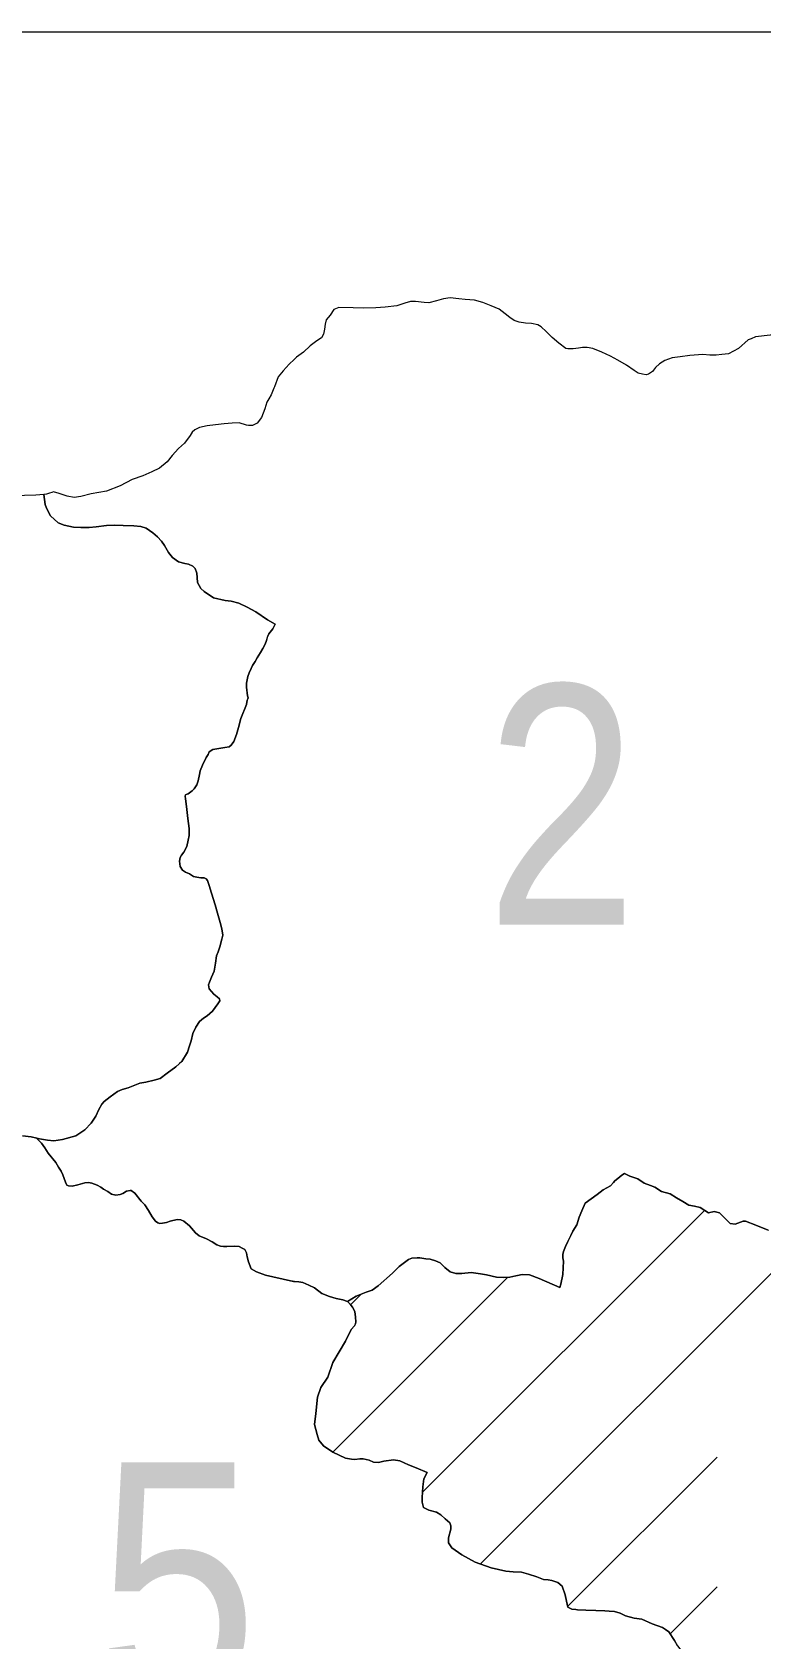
# Model space of a CAD drawing. Header units: metres. Extents: x 545098 to 555652, y 1854398 to 1862642.
# Drawn here: x 554318.5 to 554397.9, y 1862294.8 to 1862470 of the extents above; entities that cross this region are included whole.
import ezdxf

# ---------------------------------------------------------------- set-up
doc = ezdxf.new("R2010")
doc.units = ezdxf.units.M
doc.header["$LTSCALE"] = 6.8
doc.layers.add('55', color=7, linetype='Continuous', lineweight=13)
doc.layers.add('61', color=7, linetype='Continuous', lineweight=13)

msp = doc.modelspace()

# ---------------------------------------------------------------- linework, layer by layer
at = {"layer": '55'}
for p, q in [((554361.03, 1862310.83), (554391.76, 1862341.55)), ((554367.36, 1862303.01), (554402.23, 1862337.88)), ((554351.26, 1862315.19), (554370.33, 1862334.26)), ((554353.2, 1862331.28), (554354.34, 1862332.42)), ((554376.85, 1862298.36), (554393.13, 1862314.64)), ((554388.02, 1862295.39), (554393.13, 1862300.5))]:
    msp.add_line(p, q, dxfattribs=at)
at = {"layer": '61'}
msp.add_lwpolyline([(554200, 1862170), (554500, 1862170), (554500, 1862470), (554200, 1862470)], close=True, dxfattribs=at)
for points in [[(554361.2, 1862440.54), (554360.25, 1862440.64), (554359.71, 1862440.62), (554359.1, 1862440.44), (554358.24, 1862440.16), (554356.97, 1862440.02), (554355.93, 1862439.96), (554354.63, 1862439.92), (554353.48, 1862439.93), (554351.9, 1862439.99), (554351.38, 1862439.78), (554350.98, 1862439.16), (554350.54, 1862438.64), (554350.41, 1862438.16), (554350.35, 1862437.63), (554350.25, 1862437.06), (554350.02, 1862436.68), (554349.51, 1862436.33), (554348.8, 1862435.82), (554348.04, 1862435.12), (554347.3, 1862434.56), (554347.05, 1862434.32)], [(554385.02, 1862432.72), (554384.52, 1862432.83), (554384.09, 1862433.12), (554383.27, 1862433.7), (554382.31, 1862434.24), (554381.52, 1862434.67), (554380.57, 1862435.12), (554379.59, 1862435.51), (554378.99, 1862435.62), (554378.48, 1862435.62), (554378.02, 1862435.56), (554377.46, 1862435.49), (554376.87, 1862435.48), (554376.64, 1862435.51), (554375.88, 1862436.09), (554375.16, 1862436.72), (554374.51, 1862437.37), (554373.96, 1862437.89), (554373.59, 1862438.1), (554372.9, 1862438.22), (554372.25, 1862438.28), (554371.55, 1862438.37), (554371.02, 1862438.58), (554370.55, 1862438.9), (554370.05, 1862439.29), (554369.38, 1862439.8), (554368.52, 1862440.16), (554367.59, 1862440.54), (554366.69, 1862440.79), (554365.68, 1862440.86), (554365, 1862440.93), (554364.05, 1862441.02), (554363.32, 1862440.94), (554362.56, 1862440.7), (554361.71, 1862440.49), (554361.2, 1862440.54)], [(554402.05, 1862438.51), (554401.16, 1862438.02), (554399.58, 1862437.14), (554398.91, 1862436.96), (554397.33, 1862436.78), (554396.84, 1862436.57)], [(554396.84, 1862436.57), (554396.54, 1862436.44), (554395.46, 1862435.51), (554394.39, 1862434.94)], [(554347.05, 1862434.32), (554346.48, 1862433.8), (554345.83, 1862433.06), (554345.31, 1862432.43), (554344.91, 1862431.34), (554344.84, 1862431.17)], [(554388.25, 1862434.48), (554387.43, 1862434.2), (554386.86, 1862433.85), (554386.42, 1862433.45), (554386.11, 1862432.99), (554385.67, 1862432.72), (554385.41, 1862432.65), (554385.02, 1862432.72)], [(554394.39, 1862434.94), (554393.65, 1862434.84), (554393.04, 1862434.8), (554392.35, 1862434.77), (554391.6, 1862434.86), (554390.15, 1862434.75), (554389.13, 1862434.6), (554388.25, 1862434.48)], [(554344.84, 1862431.17), (554344.53, 1862430.47), (554344.27, 1862430.04)], [(554344.27, 1862430.04), (554344.06, 1862429.67), (554343.85, 1862428.92), (554343.48, 1862427.98), (554343.01, 1862427.37), (554342.5, 1862427.1), (554342.08, 1862427.11), (554341.83, 1862427.17), (554341.03, 1862427.4), (554340.29, 1862427.37), (554339.42, 1862427.29), (554338.46, 1862427.2), (554337.55, 1862427.09), (554336.73, 1862426.89), (554336.22, 1862426.65), (554335.91, 1862426.4), (554335.69, 1862426.03), (554335.07, 1862425.21), (554334.44, 1862424.62), (554333.73, 1862423.85), (554333.19, 1862423.15), (554332.35, 1862422.45), (554331.53, 1862422.06), (554330.53, 1862421.62), (554329.4, 1862421.22), (554328.09, 1862420.54), (554326.58, 1862419.96), (554324.93, 1862419.66), (554323.8, 1862419.37), (554323.06, 1862419.27), (554322.3, 1862419.43), (554321.44, 1862419.69), (554320.8, 1862419.87), (554320.63, 1862419.83), (554320.36, 1862419.74), (554320.04, 1862419.65), (554319.74, 1862419.6), (554319.9, 1862418.5)], [(554319.74, 1862419.6), (554318.89, 1862419.51), (554317.64, 1862419.5), (554316.59, 1862419.45), (554316.03, 1862419.37), (554315.22, 1862419.23)], [(554323.78, 1862415.99), (554323, 1862416.03), (554321.96, 1862416.24), (554321.32, 1862416.5), (554320.49, 1862417.27), (554320.04, 1862418.12), (554319.9, 1862418.5), (554319.74, 1862419.6)], [(554319.9, 1862418.5), (554320.04, 1862418.12), (554320.49, 1862417.27), (554321.32, 1862416.5), (554321.96, 1862416.24), (554323, 1862416.03), (554323.78, 1862415.99)], [(554344.96, 1862405.47), (554344.15, 1862405.92), (554342.85, 1862406.79), (554341.92, 1862407.31), (554341, 1862407.74), (554340.19, 1862407.98), (554339.53, 1862408.05), (554338.24, 1862408.34), (554337.22, 1862409.02), (554336.85, 1862409.36), (554336.51, 1862410.01), (554336.47, 1862410.53), (554336.43, 1862411.03), (554336.24, 1862411.53), (554335.98, 1862411.77), (554335.52, 1862411.99), (554335.13, 1862412.09), (554334.45, 1862412.27), (554333.77, 1862412.74), (554333.33, 1862413.29), (554332.91, 1862414.03), (554332.57, 1862414.5), (554332.16, 1862414.99), (554331.63, 1862415.43), (554330.92, 1862415.93), (554330.31, 1862416.11), (554329.58, 1862416.17), (554328.39, 1862416.21), (554327.43, 1862416.26), (554326.58, 1862416.21), (554325.46, 1862416.08), (554324.71, 1862415.99), (554323.98, 1862415.99), (554323.78, 1862415.99)], [(554324.71, 1862415.99), (554325.46, 1862416.08), (554326.58, 1862416.21), (554327.43, 1862416.26), (554328.39, 1862416.21), (554329.58, 1862416.17), (554330.31, 1862416.11), (554330.92, 1862415.93), (554331.63, 1862415.43), (554332.16, 1862414.99), (554332.57, 1862414.5), (554332.91, 1862414.03)], [(554323.78, 1862415.99), (554323.98, 1862415.99), (554324.71, 1862415.99)], [(554332.91, 1862414.03), (554333.33, 1862413.29), (554333.77, 1862412.74), (554334.45, 1862412.27)], [(554334.45, 1862412.27), (554335.13, 1862412.09), (554335.52, 1862411.99)], [(554335.52, 1862411.99), (554335.98, 1862411.77), (554336.24, 1862411.53), (554336.43, 1862411.03)], [(554336.43, 1862411.03), (554336.47, 1862410.53), (554336.51, 1862410.01)], [(554336.51, 1862410.01), (554336.85, 1862409.36), (554337.22, 1862409.02), (554338.24, 1862408.34)], [(554338.24, 1862408.34), (554339.53, 1862408.05), (554340.19, 1862407.98), (554341, 1862407.74), (554341.92, 1862407.31)], [(554341.92, 1862407.31), (554342.85, 1862406.79), (554344.15, 1862405.92), (554344.96, 1862405.47)], [(554342.02, 1862397.44), (554341.97, 1862397.66), (554341.85, 1862398.61), (554341.85, 1862399.02), (554341.91, 1862399.4), (554342, 1862399.76), (554342.15, 1862400.15), (554342.35, 1862400.64), (554342.51, 1862400.95), (554342.78, 1862401.39), (554343.01, 1862401.8), (554343.37, 1862402.38), (554343.63, 1862402.79), (554343.83, 1862403.2), (554343.98, 1862403.57), (554344.16, 1862404.14)], [(554344.15, 1862404.1), (554343.98, 1862403.57), (554343.83, 1862403.2), (554343.63, 1862402.79), (554343.37, 1862402.38), (554343.01, 1862401.8), (554342.78, 1862401.39), (554342.51, 1862400.95), (554342.35, 1862400.64), (554342.15, 1862400.15), (554342, 1862399.76), (554341.91, 1862399.4), (554341.85, 1862399.02), (554341.85, 1862398.61), (554341.97, 1862397.66), (554342.02, 1862397.44), (554341.98, 1862397.32), (554341.93, 1862397.18)], [(554344.96, 1862405.47), (554344.73, 1862404.96), (554344.27, 1862404.4), (554344.16, 1862404.14), (554344.15, 1862404.1)], [(554344.16, 1862404.14), (554344.27, 1862404.4), (554344.73, 1862404.96), (554344.96, 1862405.47)], [(554338.76, 1862369.75), (554338.93, 1862370.29), (554339.16, 1862371.13), (554339.25, 1862371.56), (554339.14, 1862372.24), (554338.98, 1862372.95), (554338.69, 1862373.96), (554338.43, 1862374.87), (554338.03, 1862376.15), (554337.77, 1862376.97), (554337.6, 1862377.5), (554337.45, 1862377.71), (554337.24, 1862377.8), (554336.88, 1862377.82), (554336.42, 1862377.88), (554336.06, 1862377.94), (554335.62, 1862378.23), (554335.19, 1862378.44), (554334.87, 1862378.64), (554334.62, 1862379.06), (554334.54, 1862379.64), (554334.61, 1862380.01), (554334.77, 1862380.29), (554335.03, 1862380.62), (554335.34, 1862381.21), (554335.49, 1862381.9), (554335.6, 1862382.42), (554335.59, 1862383.19), (554335.46, 1862384.26), (554335.3, 1862385.57), (554335.19, 1862386.41), (554335.15, 1862386.7), (554335.18, 1862386.85), (554335.26, 1862386.91), (554335.47, 1862386.95), (554335.91, 1862387.29), (554336.14, 1862387.51), (554336.42, 1862387.96), (554336.56, 1862388.38), (554336.71, 1862389.06), (554336.8, 1862389.46), (554337.05, 1862390.09), (554337.45, 1862390.91), (554337.65, 1862391.26), (554337.79, 1862391.53), (554338.19, 1862391.78), (554338.62, 1862391.86), (554339.49, 1862392.01), (554339.95, 1862392.09), (554340.19, 1862392.26), (554340.45, 1862392.68), (554340.76, 1862393.43), (554340.98, 1862394.21), (554341.22, 1862395.19), (554341.83, 1862396.71), (554341.93, 1862397.18)], [(554341.93, 1862397.18), (554341.83, 1862396.71), (554341.22, 1862395.19)], [(554341.93, 1862397.18), (554341.98, 1862397.32), (554342.02, 1862397.44)], [(554341.22, 1862395.19), (554340.98, 1862394.21), (554340.76, 1862393.43), (554340.45, 1862392.68), (554340.19, 1862392.26), (554339.95, 1862392.09), (554339.49, 1862392.01)], [(554339.49, 1862392.01), (554338.62, 1862391.86), (554338.19, 1862391.78), (554337.79, 1862391.53), (554337.65, 1862391.26), (554337.45, 1862390.91), (554337.05, 1862390.09)], [(554337.05, 1862390.09), (554336.8, 1862389.46), (554336.71, 1862389.06)], [(554336.71, 1862389.06), (554336.56, 1862388.38), (554336.42, 1862387.96), (554336.14, 1862387.51), (554335.91, 1862387.29)], [(554335.19, 1862386.41), (554335.3, 1862385.57), (554335.46, 1862384.26), (554335.59, 1862383.19), (554335.6, 1862382.42), (554335.49, 1862381.9), (554335.34, 1862381.21), (554335.03, 1862380.62), (554334.77, 1862380.29)], [(554335.26, 1862386.91), (554335.18, 1862386.85), (554335.15, 1862386.7), (554335.19, 1862386.41)], [(554335.91, 1862387.29), (554335.47, 1862386.95), (554335.26, 1862386.91)], [(554334.77, 1862380.29), (554334.61, 1862380.01), (554334.54, 1862379.64), (554334.62, 1862379.06), (554334.87, 1862378.64)], [(554334.87, 1862378.64), (554335.19, 1862378.44), (554335.62, 1862378.23), (554336.06, 1862377.94), (554336.42, 1862377.88), (554336.88, 1862377.82), (554337.24, 1862377.8)], [(554337.24, 1862377.8), (554337.45, 1862377.71), (554337.6, 1862377.5), (554337.77, 1862376.97), (554338.03, 1862376.15), (554338.43, 1862374.87)], [(554338.43, 1862374.87), (554338.69, 1862373.96), (554338.98, 1862372.95)], [(554338.98, 1862372.95), (554339.14, 1862372.24), (554339.25, 1862371.56), (554339.16, 1862371.13)], [(554339.16, 1862371.13), (554338.93, 1862370.29), (554338.76, 1862369.75), (554338.57, 1862369.31), (554338.46, 1862368.5), (554338.32, 1862367.63), (554338.03, 1862366.98), (554337.8, 1862366.45)], [(554335.98, 1862360.83), (554336.33, 1862361.54), (554336.73, 1862362.13), (554337.16, 1862362.51), (554337.56, 1862362.77), (554338.14, 1862363.29), (554338.71, 1862364.08), (554338.94, 1862364.41), (554338.9, 1862364.61), (554338.63, 1862364.83), (554338.28, 1862365.14), (554337.77, 1862365.69), (554337.7, 1862366.13), (554337.8, 1862366.45), (554338.03, 1862366.98), (554338.32, 1862367.63), (554338.46, 1862368.5), (554338.57, 1862369.31), (554338.76, 1862369.75)], [(554337.8, 1862366.45), (554337.7, 1862366.13), (554337.77, 1862365.69), (554338.28, 1862365.14), (554338.63, 1862364.83)], [(554338.71, 1862364.08), (554338.14, 1862363.29), (554337.56, 1862362.77), (554337.16, 1862362.51)], [(554338.63, 1862364.83), (554338.9, 1862364.61), (554338.94, 1862364.41), (554338.71, 1862364.08)], [(554337.16, 1862362.51), (554336.73, 1862362.13), (554336.33, 1862361.54), (554335.98, 1862360.83), (554335.83, 1862360.05)], [(554334.8, 1862357.8), (554335.4, 1862358.82), (554335.65, 1862359.49), (554335.83, 1862360.05), (554335.98, 1862360.83)], [(554335.83, 1862360.05), (554335.65, 1862359.49), (554335.4, 1862358.82), (554334.8, 1862357.8), (554334.54, 1862357.56)], [(554320.14, 1862349.21), (554320.85, 1862349.13), (554321.78, 1862349.29), (554323.25, 1862349.7), (554324.24, 1862350.34), (554324.93, 1862351.07), (554325.44, 1862351.84), (554325.75, 1862352.56), (554326.06, 1862353.13), (554326.33, 1862353.43), (554327, 1862353.95), (554327.77, 1862354.53), (554328.29, 1862354.75), (554328.96, 1862354.93), (554330.21, 1862355.41), (554330.88, 1862355.53), (554331.79, 1862355.76), (554332.45, 1862355.92), (554333.2, 1862356.53), (554334.14, 1862357.19), (554334.8, 1862357.8)], [(554334.54, 1862357.56), (554334.14, 1862357.19), (554333.2, 1862356.53), (554332.45, 1862355.92), (554331.79, 1862355.76)], [(554331.79, 1862355.76), (554330.88, 1862355.53), (554330.21, 1862355.41), (554328.96, 1862354.93), (554328.29, 1862354.75)], [(554326.33, 1862353.43), (554326.06, 1862353.13), (554325.75, 1862352.56)], [(554328.29, 1862354.75), (554327.77, 1862354.53), (554327, 1862353.95), (554326.33, 1862353.43)], [(554325.75, 1862352.56), (554325.44, 1862351.84), (554324.93, 1862351.07), (554324.24, 1862350.34), (554323.25, 1862349.7), (554321.78, 1862349.29), (554320.85, 1862349.13), (554320.14, 1862349.21)], [(554317.43, 1862349.69), (554318.39, 1862349.57), (554318.98, 1862349.42)], [(554318.98, 1862349.42), (554318.39, 1862349.57), (554317.43, 1862349.69)], [(554318.98, 1862349.42), (554319.28, 1862349.37), (554320.14, 1862349.21)], [(554320.14, 1862349.21), (554319.28, 1862349.37), (554318.98, 1862349.42)], [(554318.98, 1862349.42), (554319.03, 1862349.34), (554319.5, 1862348.9), (554319.88, 1862348.37), (554320.24, 1862347.81), (554321.05, 1862346.76), (554321.36, 1862346.26), (554321.64, 1862345.82), (554321.81, 1862345.44), (554322.13, 1862344.62), (554322.27, 1862344.32), (554322.43, 1862344.22), (554322.83, 1862344.2), (554323.47, 1862344.34), (554324.22, 1862344.57), (554324.63, 1862344.6), (554324.99, 1862344.52), (554325.57, 1862344.3), (554325.96, 1862344.09), (554326.26, 1862343.87), (554326.72, 1862343.6), (554327.14, 1862343.32), (554327.61, 1862343.23), (554328.07, 1862343.29), (554328.36, 1862343.38), (554328.75, 1862343.65), (554329.16, 1862343.72), (554329.28, 1862343.71), (554329.67, 1862343.43), (554330.35, 1862342.57), (554330.76, 1862342.17), (554331.17, 1862341.53), (554331.58, 1862340.86), (554331.93, 1862340.37), (554332.17, 1862340.21), (554332.4, 1862340.14), (554332.7, 1862340.17), (554333.14, 1862340.24), (554333.53, 1862340.39), (554334.29, 1862340.56), (554334.68, 1862340.52), (554335, 1862340.39), (554335.65, 1862339.86), (554336.3, 1862339.12), (554336.67, 1862338.78), (554337.5, 1862338.44), (554338.11, 1862338.11), (554338.6, 1862337.8), (554339.01, 1862337.64), (554339.33, 1862337.6), (554339.7, 1862337.61), (554340.57, 1862337.64), (554341.04, 1862337.63), (554341.38, 1862337.44), (554341.68, 1862337.28), (554341.83, 1862336.93), (554341.9, 1862336.49), (554342.06, 1862335.93), (554342.35, 1862335.17)], [(554342.35, 1862335.17), (554342.06, 1862335.93), (554341.9, 1862336.49), (554341.83, 1862336.93), (554341.68, 1862337.28), (554341.38, 1862337.44), (554341.04, 1862337.63), (554340.57, 1862337.64), (554339.7, 1862337.61), (554339.33, 1862337.6), (554339.01, 1862337.64), (554338.6, 1862337.8), (554338.11, 1862338.11), (554337.5, 1862338.44), (554336.67, 1862338.78), (554336.3, 1862339.12), (554335.65, 1862339.86), (554335, 1862340.39), (554334.68, 1862340.52), (554334.29, 1862340.56), (554333.53, 1862340.39), (554333.14, 1862340.24), (554332.7, 1862340.17), (554332.4, 1862340.14), (554332.17, 1862340.21), (554331.93, 1862340.37), (554331.58, 1862340.86), (554331.17, 1862341.53), (554330.76, 1862342.17), (554330.35, 1862342.57), (554329.67, 1862343.43), (554329.28, 1862343.71), (554329.16, 1862343.72), (554328.75, 1862343.65), (554328.36, 1862343.38), (554328.07, 1862343.29), (554327.61, 1862343.23), (554327.14, 1862343.32), (554326.72, 1862343.6), (554326.26, 1862343.87), (554325.96, 1862344.09), (554325.57, 1862344.3), (554324.99, 1862344.52), (554324.63, 1862344.6), (554324.22, 1862344.57), (554323.47, 1862344.34), (554322.83, 1862344.2), (554322.43, 1862344.22), (554322.27, 1862344.32), (554322.13, 1862344.62), (554321.81, 1862345.44), (554321.64, 1862345.82), (554321.36, 1862346.26), (554321.05, 1862346.76), (554320.24, 1862347.81), (554319.88, 1862348.37), (554319.5, 1862348.9), (554319.03, 1862349.34), (554318.98, 1862349.42)], [(554375.98, 1862333.16), (554376.1, 1862333.5), (554376.32, 1862334.57), (554376.37, 1862335.28), (554376.41, 1862336.02), (554376.32, 1862336.38), (554376.32, 1862336.74), (554376.4, 1862337.09), (554376.62, 1862337.6), (554376.87, 1862338.17), (554377.18, 1862338.82), (554377.43, 1862339.28), (554377.84, 1862339.98), (554378.1, 1862340.82), (554378.41, 1862341.49), (554378.75, 1862342.34), (554380.07, 1862343.3), (554380.71, 1862343.78), (554381.53, 1862344.22), (554381.83, 1862344.59), (554382.01, 1862344.77), (554382.32, 1862345.04), (554382.74, 1862345.41), (554383.03, 1862345.59)], [(554383.03, 1862345.59), (554382.74, 1862345.41), (554382.32, 1862345.04), (554382.01, 1862344.77), (554381.83, 1862344.59), (554381.53, 1862344.22), (554380.71, 1862343.78), (554380.07, 1862343.3), (554378.75, 1862342.34), (554378.41, 1862341.49), (554378.1, 1862340.82), (554377.84, 1862339.98), (554377.43, 1862339.28), (554377.18, 1862338.82), (554376.87, 1862338.17), (554376.62, 1862337.6), (554376.4, 1862337.09), (554376.32, 1862336.74), (554376.32, 1862336.38), (554376.41, 1862336.02), (554376.37, 1862335.28), (554376.32, 1862334.57), (554376.1, 1862333.5), (554375.98, 1862333.16)], [(554383.03, 1862345.59), (554383.64, 1862345.28), (554384.5, 1862345), (554385.2, 1862344.53), (554385.88, 1862344.28), (554386.36, 1862344.08), (554387.07, 1862343.62), (554388.02, 1862343.35), (554388.72, 1862342.93), (554389.42, 1862342.54), (554390.06, 1862342.13), (554390.68, 1862342.01), (554391.28, 1862341.86), (554392.19, 1862341.28)], [(554398.74, 1862339.38), (554398.7, 1862339.41), (554397.36, 1862339.96), (554396.25, 1862340.37), (554395.99, 1862340.39), (554395.12, 1862340.07), (554394.56, 1862340.13), (554394, 1862340.71), (554393.4, 1862341.29), (554392.82, 1862341.44), (554392.19, 1862341.28), (554391.28, 1862341.86), (554390.68, 1862342.01), (554390.06, 1862342.13), (554389.42, 1862342.54), (554388.72, 1862342.93), (554388.02, 1862343.35), (554387.07, 1862343.62), (554386.36, 1862344.08), (554385.88, 1862344.28), (554385.2, 1862344.53), (554384.5, 1862345), (554383.64, 1862345.28), (554383.03, 1862345.59)], [(554392.19, 1862341.28), (554392.82, 1862341.44), (554393.4, 1862341.29), (554394, 1862340.71), (554394.56, 1862340.13), (554395.12, 1862340.07), (554395.99, 1862340.39), (554396.25, 1862340.37), (554397.36, 1862339.96), (554398.7, 1862339.41), (554398.74, 1862339.38)], [(554352.87, 1862331.62), (554353.81, 1862332.2), (554354.87, 1862332.63), (554355.54, 1862332.87), (554356.21, 1862333.32), (554357.76, 1862334.71), (554358.5, 1862335.43), (554359.49, 1862336.21), (554359.88, 1862336.35), (554360.43, 1862336.4)], [(554360.43, 1862336.4), (554359.88, 1862336.35), (554359.49, 1862336.21), (554358.5, 1862335.43), (554357.76, 1862334.71), (554356.21, 1862333.32), (554355.54, 1862332.87), (554354.87, 1862332.63), (554353.81, 1862332.2), (554352.87, 1862331.62)], [(554360.43, 1862336.4), (554360.73, 1862336.37), (554361.38, 1862336.28), (554361.87, 1862336.23), (554362.44, 1862336.04), (554362.94, 1862335.83), (554363.46, 1862335.34), (554364.04, 1862334.87), (554364.65, 1862334.69), (554365.3, 1862334.69), (554366.34, 1862334.77), (554367.36, 1862334.65), (554368, 1862334.54), (554369.1, 1862334.29), (554369.83, 1862334.24), (554370.53, 1862334.27), (554371.19, 1862334.42), (554371.38, 1862334.45)], [(554371.38, 1862334.45), (554371.19, 1862334.42), (554370.53, 1862334.27), (554369.83, 1862334.24), (554369.1, 1862334.29), (554368, 1862334.54), (554367.36, 1862334.65), (554366.34, 1862334.77), (554365.3, 1862334.69), (554364.65, 1862334.69), (554364.04, 1862334.87), (554363.46, 1862335.34), (554362.94, 1862335.83), (554362.44, 1862336.04), (554361.87, 1862336.23), (554361.38, 1862336.28), (554360.73, 1862336.37), (554360.43, 1862336.4)], [(554342.35, 1862335.17), (554342.93, 1862334.87), (554343.9, 1862334.51), (554346.64, 1862333.87), (554346.98, 1862333.82), (554347.07, 1862333.82), (554347.54, 1862333.76)], [(554347.54, 1862333.76), (554347.07, 1862333.82), (554346.64, 1862333.87), (554343.9, 1862334.51), (554342.93, 1862334.87), (554342.35, 1862335.17)], [(554371.38, 1862334.45), (554371.88, 1862334.56), (554372.68, 1862334.53), (554373.73, 1862334.13), (554375.98, 1862333.16)], [(554375.98, 1862333.16), (554373.73, 1862334.13), (554372.68, 1862334.53), (554371.88, 1862334.56), (554371.38, 1862334.45)], [(554347.54, 1862333.76), (554347.97, 1862333.68), (554348.63, 1862333.41), (554349.24, 1862333.11)], [(554349.24, 1862333.11), (554348.63, 1862333.41), (554347.97, 1862333.68), (554347.54, 1862333.76)], [(554349.24, 1862333.11), (554350.07, 1862332.5), (554350.88, 1862332.17), (554351.62, 1862331.96), (554352.35, 1862331.81), (554352.87, 1862331.62)], [(554352.87, 1862331.62), (554352.35, 1862331.81), (554351.62, 1862331.96), (554350.88, 1862332.17), (554350.07, 1862332.5), (554349.24, 1862333.11)], [(554352.87, 1862331.62), (554353.16, 1862331.33), (554353.41, 1862330.99), (554353.66, 1862330.52), (554353.73, 1862329.91), (554353.75, 1862329.42)], [(554353.6, 1862328.97), (554353.71, 1862329.17), (554353.75, 1862329.42), (554353.73, 1862329.91), (554353.66, 1862330.52), (554353.41, 1862330.99), (554353.16, 1862331.33), (554352.87, 1862331.62)], [(554353.75, 1862329.42), (554353.71, 1862329.17), (554353.6, 1862328.97), (554353.24, 1862328.56), (554352.65, 1862327.31), (554351.27, 1862324.98), (554350.72, 1862323.39), (554349.96, 1862322.23), (554349.57, 1862321.18), (554349.4, 1862319.4), (554349.24, 1862318.23), (554349.56, 1862317.13), (554349.72, 1862316.49), (554350.23, 1862315.9)], [(554349.96, 1862322.23), (554350.72, 1862323.39), (554351.27, 1862324.98), (554352.65, 1862327.31), (554353.24, 1862328.56), (554353.6, 1862328.97)], [(554350.23, 1862315.9), (554349.72, 1862316.49), (554349.56, 1862317.13), (554349.24, 1862318.23), (554349.4, 1862319.4), (554349.57, 1862321.18), (554349.96, 1862322.23)], [(554350.23, 1862315.9), (554351.27, 1862315.18), (554352.63, 1862314.56)], [(554353.64, 1862314.4), (554353.3, 1862314.43), (554352.63, 1862314.56), (554351.27, 1862315.18), (554350.23, 1862315.9)], [(554352.63, 1862314.56), (554353.3, 1862314.43), (554353.64, 1862314.4), (554354.19, 1862314.47), (554354.55, 1862314.47), (554355.21, 1862314.31), (554355.69, 1862314.12), (554356.22, 1862314.08), (554356.83, 1862314.22), (554357.85, 1862314.37), (554358.57, 1862314.25), (554359.52, 1862313.83), (554360.35, 1862313.49), (554361.54, 1862312.97)], [(554355.21, 1862314.31), (554354.55, 1862314.47), (554354.19, 1862314.47), (554353.64, 1862314.4)], [(554356.22, 1862314.08), (554355.69, 1862314.12), (554355.21, 1862314.31)], [(554359.52, 1862313.83), (554358.57, 1862314.25), (554357.85, 1862314.37), (554356.83, 1862314.22), (554356.22, 1862314.08)], [(554364.23, 1862304.76), (554363.88, 1862305.32), (554363.88, 1862305.87), (554364.13, 1862306.8), (554364.11, 1862307.17), (554364.02, 1862307.48), (554363.5, 1862307.94), (554363.02, 1862308.38), (554362.55, 1862308.64), (554361.71, 1862308.89), (554361.12, 1862309.16), (554361.01, 1862309.74), (554361.01, 1862310.27), (554361.06, 1862311.41), (554361.18, 1862312.28), (554361.54, 1862312.97), (554360.35, 1862313.49), (554359.52, 1862313.83)], [(554361.54, 1862312.97), (554361.18, 1862312.28), (554361.06, 1862311.41), (554361.01, 1862310.27), (554361.01, 1862309.74), (554361.12, 1862309.16), (554361.71, 1862308.89), (554362.55, 1862308.64), (554363.02, 1862308.38), (554363.5, 1862307.94), (554364.02, 1862307.48), (554364.11, 1862307.17), (554364.13, 1862306.8), (554363.88, 1862305.87), (554363.88, 1862305.32), (554364.23, 1862304.76)], [(554364.23, 1862304.76), (554365.3, 1862304.01), (554366.78, 1862303.22), (554368.5, 1862302.58), (554370.12, 1862302.22), (554370.92, 1862302.15), (554371.83, 1862302.12), (554372.6, 1862301.9), (554373.48, 1862301.6), (554374.22, 1862301.32), (554374.71, 1862301.28), (554375.14, 1862301.19), (554375.79, 1862300.98), (554376.26, 1862300.59), (554376.59, 1862299.65), (554376.71, 1862298.95), (554376.87, 1862298.3)], [(554376.87, 1862298.3), (554376.71, 1862298.95), (554376.59, 1862299.65), (554376.26, 1862300.59), (554375.79, 1862300.98), (554375.14, 1862301.19), (554374.71, 1862301.28), (554374.22, 1862301.32), (554373.48, 1862301.6), (554372.6, 1862301.9), (554371.83, 1862302.12), (554370.92, 1862302.15), (554370.12, 1862302.22), (554368.5, 1862302.58), (554366.78, 1862303.22), (554365.3, 1862304.01), (554364.23, 1862304.76)], [(554376.87, 1862298.3), (554377.3, 1862298.07), (554377.73, 1862298.03)], [(554378.84, 1862297.99), (554377.92, 1862298), (554377.73, 1862298.03), (554377.3, 1862298.07), (554376.87, 1862298.3)], [(554377.73, 1862298.03), (554377.92, 1862298), (554378.84, 1862297.99), (554379.92, 1862297.94), (554380.89, 1862297.89), (554381.38, 1862297.86), (554381.96, 1862297.82), (554382.58, 1862297.63), (554383.14, 1862297.37), (554384.1, 1862297.11), (554384.93, 1862296.99)], [(554382.58, 1862297.63), (554381.96, 1862297.82), (554381.38, 1862297.86), (554380.89, 1862297.89), (554379.92, 1862297.94), (554378.84, 1862297.99)], [(554384.1, 1862297.11), (554383.14, 1862297.37), (554382.58, 1862297.63)], [(554387.17, 1862296.07), (554386.05, 1862296.47), (554384.93, 1862296.99), (554384.1, 1862297.11)], [(554384.93, 1862296.99), (554386.05, 1862296.47), (554387.17, 1862296.07), (554387.52, 1862295.85)], [(554388.83, 1862294.09), (554388.49, 1862294.66), (554387.88, 1862295.61), (554387.52, 1862295.85), (554387.17, 1862296.07)], [(554387.52, 1862295.85), (554387.88, 1862295.61), (554388.49, 1862294.66), (554388.83, 1862294.09), (554389.55, 1862293.15), (554390.25, 1862292.45), (554390.89, 1862291.83), (554391.7, 1862291.15), (554392.54, 1862290.54), (554392.99, 1862290.19), (554393.64, 1862289.18), (554394.17, 1862287.93), (554394.54, 1862286.69), (554394.72, 1862285.68), (554394.73, 1862284.43), (554394.9, 1862283.63), (554395.12, 1862283.26), (554395.99, 1862282.72), (554396.91, 1862282.39), (554397.44, 1862282.07), (554397.51, 1862281.84)]]:
    msp.add_lwpolyline(points, dxfattribs=at)

# ---------------------------------------------------------------- texts
for s, width, p in [('2', 0.85, (554367.93, 1862372.71)), ('5', 0.9, (554325.6, 1862287.97))]:
    msp.add_text(s, height=26.12, dxfattribs=dict(at, width=width)).set_placement(p)

doc.saveas('drawing.dxf')
